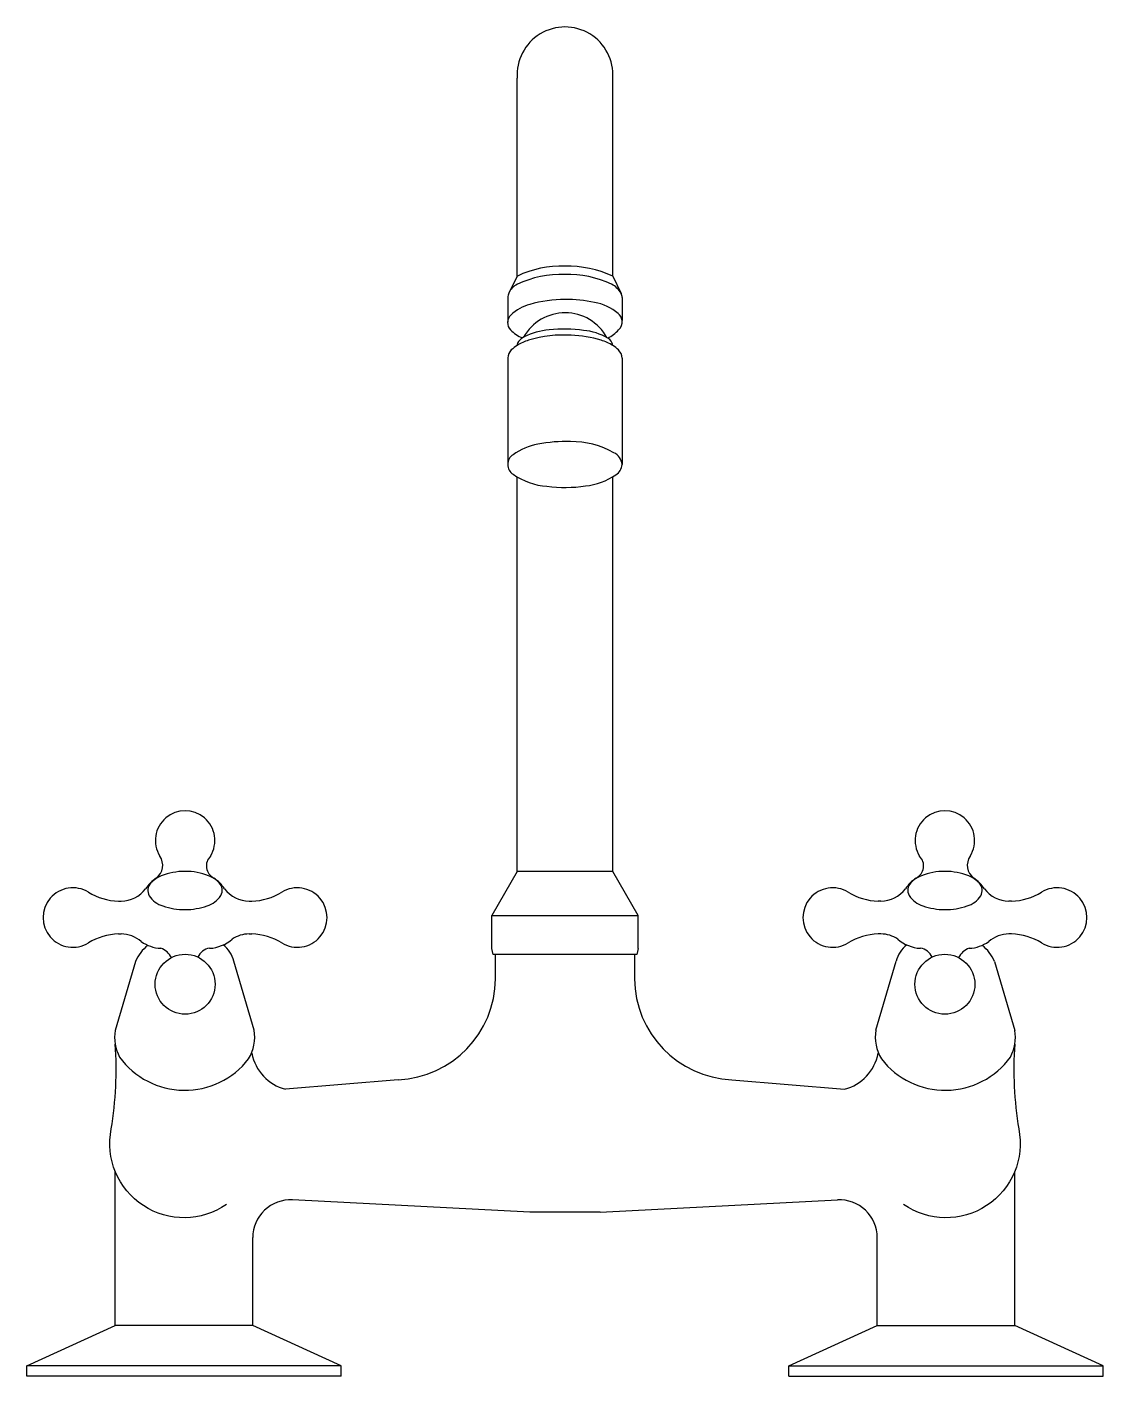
# Model space of a CAD drawing. Header units: millimetres. Extents: x -3064.585 to -3064.372, y 2879.09 to 2879.357.
import ezdxf

# ---------------------------------------------------------------- set-up
doc = ezdxf.new("R2010")
doc.units = ezdxf.units.MM
doc.header["$LTSCALE"] = 10
doc.layers.add('cozinha_pias', color=2, linetype='Continuous')

msp = doc.modelspace()

# ---------------------------------------------------------------- linework, layer by layer
at = {"layer": 'cozinha_pias', "color": 1}
for p, q in [((-3064.487753852312, 2879.308074773525), (-3064.487753852312, 2879.347282270525)), ((-3064.468772854312, 2879.308046038525), (-3064.468772854312, 2879.347282270525)), ((-3064.487753852312, 2879.308074773525), (-3064.489418759312, 2879.304684958525)), ((-3064.468772854312, 2879.308046038525), (-3064.467108045312, 2879.304583681525)), ((-3064.489632681312, 2879.303805482525), (-3064.489632681312, 2879.298899058525)), ((-3064.466940962312, 2879.303805482525), (-3064.466940962312, 2879.299272558987)), ((-3064.489632681312, 2879.291820218525), (-3064.489632681312, 2879.270718568525)), ((-3064.466940962312, 2879.291820218525), (-3064.466940962312, 2879.270718568525)), ((-3064.487753852312, 2879.190056119525), (-3064.487753852312, 2879.268210557525)), ((-3064.468772854312, 2879.190056119525), (-3064.468772854312, 2879.268239292525)), ((-3064.487753852312, 2879.190056119525), (-3064.492748852312, 2879.181314878525)), ((-3064.468772854312, 2879.190056119525), (-3064.487753852312, 2879.190056119525)), ((-3064.463777854312, 2879.181314869525), (-3064.468772854312, 2879.190056119525)), ((-3064.566829495351, 2879.184170802525), (-3064.566278978351, 2879.184170802525)), ((-3064.54090753835, 2879.184170802525), (-3064.540357020351, 2879.184170802525)), ((-3064.415619168273, 2879.184170802525), (-3064.416169686273, 2879.184170802525)), ((-3064.389697211273, 2879.184170802525), (-3064.390247728273, 2879.184170802525)), ((-3064.492748852312, 2879.181314878525), (-3064.463777854312, 2879.181314869525)), ((-3064.492748852312, 2879.174771414525), (-3064.492748852312, 2879.181314878525)), ((-3064.463777854312, 2879.174771414525), (-3064.463777854312, 2879.181314869525)), ((-3064.566829495351, 2879.177670802525), (-3064.566278978351, 2879.177670802525)), ((-3064.54090753835, 2879.177670802525), (-3064.540357020351, 2879.177670802525)), ((-3064.415619168273, 2879.177670802525), (-3064.416169686273, 2879.177670802525)), ((-3064.389697211273, 2879.177670802525), (-3064.390247728273, 2879.177670802525)), ((-3064.492499104312, 2879.173572621525), (-3064.492748852312, 2879.174771414525)), ((-3064.464027602311, 2879.173572621525), (-3064.492499104312, 2879.173572621525)), ((-3064.464482775312, 2879.173572621525), (-3064.492043933312, 2879.173572621525)), ((-3064.492030464312, 2879.168776591525), (-3064.492043924312, 2879.173567007525)), ((-3064.464482784312, 2879.173567016525), (-3064.464496244312, 2879.168776600525)), ((-3064.463777854312, 2879.174771414525), (-3064.464027602311, 2879.173572621525)), ((-3064.563443098508, 2879.172205526951), (-3064.56746950265, 2879.158550685674)), ((-3064.539881514928, 2879.15861468543), (-3064.543907919564, 2879.1722695259)), ((-3064.416645191696, 2879.15861468543), (-3064.41261878706, 2879.1722695259)), ((-3064.393083608116, 2879.172205526951), (-3064.389057203974, 2879.158550685674)), ((-3064.511332188312, 2879.148752630525), (-3064.533691822351, 2879.146901811525)), ((-3064.445194518312, 2879.148752630525), (-3064.422834884273, 2879.146901811525)), ((-3064.567456937079, 2879.100056119526), (-3064.567456937079, 2879.130618696741)), ((-3064.389069769544, 2879.100056119526), (-3064.389069769544, 2879.130618696741)), ((-3064.4852361923, 2879.122556335524), (-3064.532314875088, 2879.124959802647)), ((-3064.471290514312, 2879.122556335525), (-3064.4852361923, 2879.122556335524)), ((-3064.471290514312, 2879.122556335525), (-3064.424211831536, 2879.124959802647)), ((-3064.540177251622, 2879.100056119526), (-3064.540177251622, 2879.117488577929)), ((-3064.416349455002, 2879.100056119526), (-3064.416349455002, 2879.117488577929)), ((-3064.584956937079, 2879.092056119525), (-3064.567456937079, 2879.100056119526)), ((-3064.540177251622, 2879.100056119526), (-3064.567456937079, 2879.100056119526)), ((-3064.522677251622, 2879.092056119525), (-3064.540177251622, 2879.100056119526)), ((-3064.433849455002, 2879.092056119525), (-3064.416349455002, 2879.100056119526)), ((-3064.416349455002, 2879.100056119526), (-3064.389069769544, 2879.100056119526)), ((-3064.371569769544, 2879.092056119525), (-3064.389069769544, 2879.100056119526)), ((-3064.522677251622, 2879.092056119525), (-3064.584956937079, 2879.092056119525)), ((-3064.584956937079, 2879.090056119525), (-3064.584956937079, 2879.092056119525)), ((-3064.522677251622, 2879.090056119525), (-3064.522677251622, 2879.092056119525)), ((-3064.433849455002, 2879.090056119525), (-3064.433849455002, 2879.092056119525)), ((-3064.433849455002, 2879.092056119525), (-3064.371569769544, 2879.092056119525)), ((-3064.371569769544, 2879.090056119525), (-3064.371569769544, 2879.092056119525)), ((-3064.522677251622, 2879.090056119525), (-3064.584956937079, 2879.090056119525)), ((-3064.433849455002, 2879.090056119525), (-3064.371569769544, 2879.090056119525))]:
    msp.add_line(p, q, dxfattribs=at)
for centre in [(-3064.55359325835, 2879.167699384525), (-3064.402933448273, 2879.167699384525)]:
    msp.add_circle(centre, 0.005941512000000001, dxfattribs=at)
for centre, radius, start, end in [((-3064.478263353312, 2879.347920110525), 0.009511908999999999, 356.1550310000786, 183.8449689999214), ((-3064.478972788312, 2879.289573473525), 0.02045941300000001, 88.09699499998523, 115.2767070008394), ((-3064.477881590312, 2879.288077907525), 0.021947559, 65.47925099981457, 91.07507300055515), ((-3064.478972788312, 2879.287929106525), 0.02045941300000001, 88.09699499998523, 115.2767070008394), ((-3064.477746615312, 2879.287925130525), 0.02045941300000001, 64.72329299916058, 91.53137599932283), ((-3064.486867959311, 2879.303598751525), 0.002772441, 156.9342529994067, 175.7236980003892), ((-3064.486407800312, 2879.303444228525), 0.003256576, 113.5460879996656, 157.6048359998706), ((-3064.471026548312, 2879.302415467525), 0.004488394000000001, 30.45806399986483, 63.3116789997442), ((-3064.468625846312, 2879.303850766526), 0.001685493, 358.4604650001797, 25.7749520001853), ((-3064.483061685312, 2879.294135039525), 0.008574653, 104.5768899993953, 133.6859829997731), ((-3064.478266716312, 2879.278900106525), 0.024539229, 89.9921499997065, 106.4598520001606), ((-3064.477933682312, 2879.277836705525), 0.025604752, 77.52233700075882, 90.73772800009444), ((-3064.473977717312, 2879.293397288525), 0.009570081000000001, 49.30544600009442, 80.52031799974358), ((-3064.487516871312, 2879.298808619525), 0.002117807, 177.5524169862153, 221.994478999891), ((-3064.487516871312, 2879.298808619525), 0.002117807, 133.8580599998494, 177.5524169862153), ((-3064.478228877312, 2879.291356890526), 0.009425982000000001, 28.70455799950269, 150.8601269996365), ((-3064.469022567312, 2879.298991490525), 0.002100541, 7.699153275632311, 52.29111399997425), ((-3064.469022567312, 2879.298991490525), 0.002100541, 311.6809510004152, 7.689847669935983), ((-3064.483614657312, 2879.303020441525), 0.007853125, 225.7871410002855, 246.8391830000412), ((-3064.480247507312, 2879.283594908525), 0.013835113, 94.88913399958255, 116.161491000518), ((-3064.478457090312, 2879.272267004525), 0.024117366, 86.63062599993043, 106.9012009993605), ((-3064.478271116312, 2879.270849373525), 0.02671730900000001, 82.02329999915656, 96.78292400020052), ((-3064.477891725312, 2879.273176188525), 0.023182158, 72.97706699959319, 87.89357000066461), ((-3064.475811045312, 2879.285248181525), 0.01212435, 60.2086370004723, 84.09426399991602), ((-3064.473245156312, 2879.302532872525), 0.007595514, 297.082317000158, 317.717177999359), ((-3064.483063499312, 2879.287004886526), 0.008677734, 122.7035269856382, 132.339494999511), ((-3064.483063499312, 2879.287004886526), 0.008677734, 106.0902670000337, 122.7035269856382), ((-3064.486402737312, 2879.294266200525), 0.00134989, 143.7353949995234, 178.2678239999787), ((-3064.484728452312, 2879.292895573526), 0.003512478, 117.4468810008668, 141.8630219991502), ((-3064.473228923312, 2879.287507671525), 0.008117773, 56.68289330219216, 74.83301300051967), ((-3064.470722237312, 2879.294037901525), 0.001968551, 7.393930999469471, 61.63963599974571), ((-3064.473228923312, 2879.287507671525), 0.008117773, 46.73722600014037, 56.68289330219216), ((-3064.487214881312, 2879.291686838525), 0.002422427, 134.3464000006185, 176.4062210001088), ((-3064.469320625312, 2879.291705615525), 0.002382421, 2.757203000596216, 45.99293400010797), ((-3064.478304636312, 2879.248640894526), 0.026629768, 87.56823099977939, 101.5471819994434), ((-3064.476952585312, 2879.258056330525), 0.017191787, 60.76081899972648, 90.7404240001117), ((-3064.487330637312, 2879.270718181525), 0.002292516, 121.9369310004559, 238.0630689995441), ((-3064.481653711312, 2879.263170461526), 0.011729804, 99.72570500071383, 125.9699900004701), ((-3064.469949106312, 2879.270369215525), 0.003028362, 6.624410999639538, 62.59341199970722), ((-3064.469608445312, 2879.270919178525), 0.002675016, 302.8999960000003, 355.6991310000719), ((-3064.480844322312, 2879.279859081525), 0.013497526, 235.2217000007298, 265.7493989995776), ((-3064.475694347312, 2879.279992082525), 0.013599727, 276.2883239999066, 303.6654170002845), ((-3064.478293055311, 2879.293587222525), 0.027419541, 262.5574879995888, 278.5748919996026), ((-3064.553593252351, 2879.196188208526), 0.005900017, 328.3904859991594, 211.60955799988), ((-3064.402933454273, 2879.196188208526), 0.005900017, 328.39044200012, 211.6095140008406), ((-3064.561172903351, 2879.191278852526), 0.003135171, 306.495486000035, 35.41898699974281), ((-3064.546706672351, 2879.191168547526), 0.002679763, 134.0110400000414, 244.073984999671), ((-3064.409820034273, 2879.191168547526), 0.002679763, 295.926015000329, 45.98895999995863), ((-3064.395353803273, 2879.191278852526), 0.003135171, 144.5810130002572, 233.504513999965), ((-3064.553724458351, 2879.177782162525), 0.012287961, 89.64508600051131, 111.9315269998352), ((-3064.553441553351, 2879.177783093525), 0.012287961, 68.44565400009724, 90.73209499909107), ((-3064.403085153273, 2879.177783093525), 0.012287961, 89.26790500090893, 111.5543459999028), ((-3064.402802248273, 2879.177782162525), 0.012287961, 68.06847300016479, 90.35491399948869), ((-3064.575843241351, 2879.180920808526), 0.005900017, 58.39047200073271, 301.6094669997799), ((-3064.566278578351, 2879.190170017525), 0.005999214000000001, 269.9961550001051, 323.905533000107), ((-3064.553593245351, 2879.180920788525), 0.009700021000000001, 126.0983050006983, 143.9017180002226), ((-3064.55886162335, 2879.186275542525), 0.002122917, 135.0166599993792, 209.3878229994537), ((-3064.556345449351, 2879.184111858525), 0.00543782, 111.2236480005376, 137.6336410000667), ((-3064.550862287351, 2879.184129906525), 0.00543782, 42.74354000012346, 69.15353300064385), ((-3064.553593246351, 2879.180920816525), 0.009699982000000001, 36.09825099971968, 53.90174900028033), ((-3064.548360411351, 2879.186310107526), 0.002122917, 330.9893580001531, 45.3605210007333), ((-3064.540907935351, 2879.190170018525), 0.005999215000000001, 216.0939330000519, 270.0034870001602), ((-3064.531343261351, 2879.180920807525), 0.005900006, 238.3906019991661, 121.6096190000655), ((-3064.425183445273, 2879.180920807525), 0.005900006, 58.39038099993449, 301.6093980008339), ((-3064.415618771273, 2879.190170018525), 0.005999215000000001, 269.9965129998397, 323.9060669999482), ((-3064.402933460273, 2879.180920816525), 0.009699982000000001, 126.0982509997197, 143.9017490002803), ((-3064.408166295273, 2879.186310107526), 0.002122917, 134.6394789992667, 209.0106419998469), ((-3064.405664419273, 2879.184129906525), 0.00543782, 110.8464669993562, 137.2564599998765), ((-3064.400181257273, 2879.184111858525), 0.00543782, 42.36635899993326, 68.77635199946238), ((-3064.402933461273, 2879.180920788525), 0.009700021000000001, 36.09828199977736, 53.90169499930171), ((-3064.397665083273, 2879.186275542525), 0.002122917, 330.6121770005463, 44.98334000062083), ((-3064.390248128273, 2879.190170017525), 0.005999214000000001, 216.094466999893, 270.0038449998948), ((-3064.380683465273, 2879.180920808526), 0.005900017, 238.3905330002201, 121.6095279992673), ((-3064.566461375351, 2879.196165162526), 0.012000009, 238.3906559995818, 268.2423019995128), ((-3064.556577332351, 2879.187981314526), 0.004963777, 213.6085170001697, 253.4670049992379), ((-3064.550655882351, 2879.188000805525), 0.004963777, 286.9101759999061, 326.7686639997254), ((-3064.54072513135, 2879.196165139525), 0.011999983, 271.7576600008321, 301.6094509998197), ((-3064.415801575273, 2879.196165139525), 0.011999983, 238.3905490001804, 268.242339999168), ((-3064.405870824273, 2879.188000805525), 0.004963777, 213.2313360002747, 253.089824000094), ((-3064.399949374273, 2879.187981314526), 0.004963777, 286.5329950007621, 326.3914829998304), ((-3064.390065331273, 2879.196165162526), 0.012000009, 271.7576980004872, 301.6093440004182), ((-3064.553792944351, 2879.195150962526), 0.012645004, 250.615666000967, 270.8808189998261), ((-3064.553487407351, 2879.195151968525), 0.012645004, 269.4963619999876, 289.7615150004474), ((-3064.403039299273, 2879.195151968525), 0.012645004, 250.2384849995526, 270.5036380000124), ((-3064.402733762273, 2879.195150962526), 0.012645004, 269.1191810001739, 289.384333999033), ((-3064.566461385351, 2879.165676466525), 0.011999983, 91.75788900004781, 121.6095499993255), ((-3064.566278585351, 2879.171671581525), 0.005999223000000001, 48.34643200065458, 90.00379199990498), ((-3064.558019296351, 2879.182282397525), 0.007470403000000001, 235.1196900002836, 266.7451680004808), ((-3064.549167222351, 2879.182282407525), 0.007470414000000001, 273.2548449998661, 310.9129680002548), ((-3064.540907931351, 2879.171671581525), 0.005999223000000001, 89.99621600031469, 124.1395760005814), ((-3064.540725139351, 2879.165676456525), 0.011999995, 58.39047999948642, 88.24206500016454), ((-3064.415801567273, 2879.165676456525), 0.011999995, 91.75793499983546, 121.6095200005136), ((-3064.415618775273, 2879.171671581525), 0.005999223000000001, 55.86042399941862, 90.00378399968531), ((-3064.407359484273, 2879.182282407525), 0.007470414000000001, 229.0870319997452, 266.7451550001339), ((-3064.398507410273, 2879.182282397525), 0.007470403000000001, 273.2548319995193, 304.8803099997165), ((-3064.390248121273, 2879.171671581525), 0.005999223000000001, 89.99620800009501, 131.6535679993455), ((-3064.390065321273, 2879.165676466525), 0.011999983, 58.3904500006745, 88.2421109999522), ((-3064.55605746535, 2879.169064584525), 0.008025777000000001, 127.6796659997722, 156.9610499993293), ((-3064.559444975351, 2879.171534628525), 0.003438506, 24.79237500005274, 73.06602000053694), ((-3064.54845803435, 2879.172041341526), 0.002797264, 95.84854200054214, 158.3598159995012), ((-3064.549589413351, 2879.170800981525), 0.005868219, 14.49253399982516, 53.02327099949294), ((-3064.406937293273, 2879.170800981525), 0.005868219, 126.9767290005071, 165.5074660001748), ((-3064.408068672273, 2879.172041341526), 0.002797264, 21.64018400049884, 84.15145799945786), ((-3064.397081731273, 2879.171534628525), 0.003438506, 106.9339799994631, 155.2076249999473), ((-3064.400469241273, 2879.169064584525), 0.008025777000000001, 23.03895000067067, 52.32033400022781), ((-3064.512313119312, 2879.169012931525), 0.020284033, 272.7718909995772, 359.3324260000678), ((-3064.444213587312, 2879.169012931525), 0.020284033, 180.6675739999322, 267.2281090004228), ((-3064.559118436351, 2879.157234275525), 0.008454185000000001, 171.041961999716, 207.9366910000736), ((-3064.54846751035, 2879.157347760525), 0.008678964, 329.1769610000633, 8.393830999479054), ((-3064.408059196273, 2879.157347760525), 0.008678964, 171.606169000521, 210.8230389999367), ((-3064.397408270273, 2879.157234275525), 0.008454185000000001, 332.0633089999264, 8.958038000283997), ((-3064.63812999935, 2879.150732726525), 0.070857398, 350.4827289998721, 4.133755000358938), ((-3064.318396707273, 2879.150732726525), 0.070857398, 175.8662449996411, 189.517271000128), ((-3064.553661545351, 2879.162648598525), 0.015967787, 215.9531889995997, 322.3765850004984), ((-3064.531419633351, 2879.155719883525), 0.009106110000000002, 190.7673009998219, 255.5506799998025), ((-3064.425107073273, 2879.155719883525), 0.009106110000000002, 284.4493200001975, 349.2326990001781), ((-3064.402865161273, 2879.162648598525), 0.015967787, 217.6234149995016, 324.0468110004003), ((-3064.532696297038, 2879.117488577929), 0.007480954584025312, 87.0774655662508, 180), ((-3064.423830409586, 2879.117488577929), 0.007480954584025312, 0, 92.92253443374922)]:
    msp.add_arc(centre, radius, start, end, dxfattribs=at)
at = {"layer": 'cozinha_pias', "color": 1, "extrusion": (0, 0, -1)}
for centre, start, end in [((3064.553817094351, 2879.136139643525), 235.1725582117778, 11.27562200044379), ((3064.402709612273, 2879.136139643525), 168.7243779995562, 304.8274417882222)]:
    msp.add_arc(centre, 0.014714828, start, end, dxfattribs=at)

doc.saveas('drawing.dxf')
